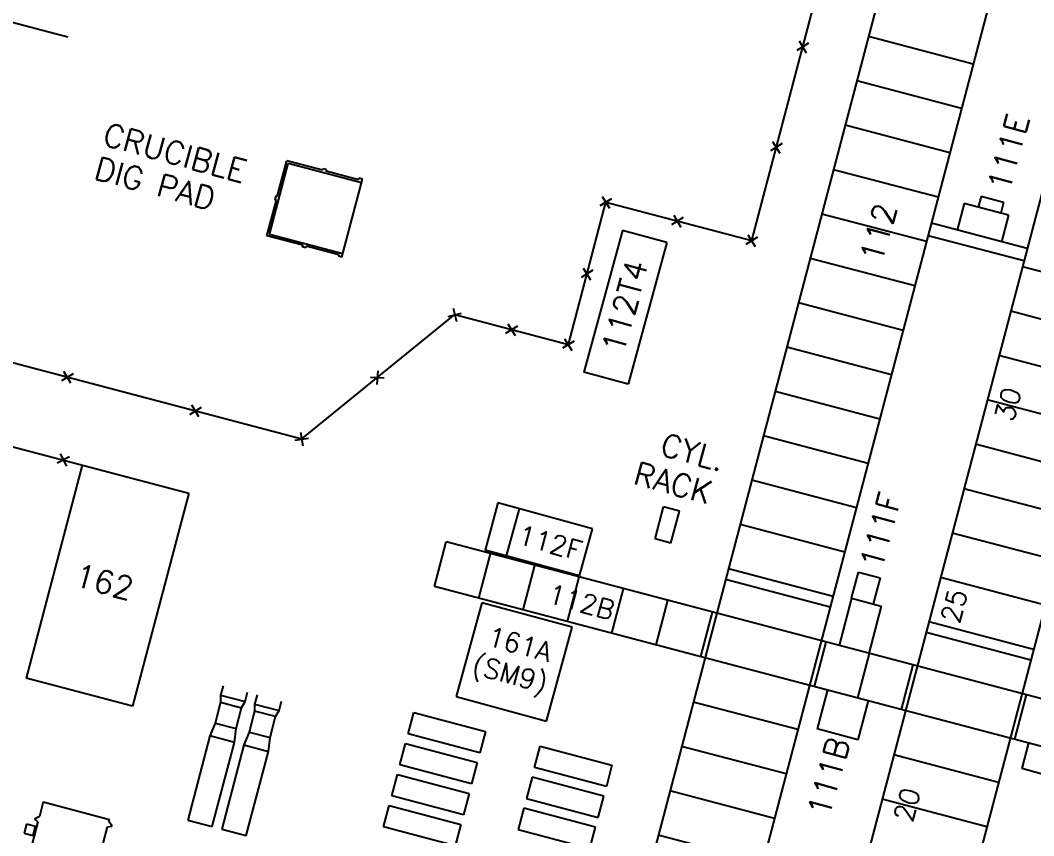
# Model space of a CAD drawing. Extents: x -16413 to 78405, y -232 to 83089.
# Drawn here: x 14188 to 20816, y 32320 to 37653 of the extents above; entities that cross this region are included whole.
import ezdxf
from ezdxf.enums import TextEntityAlignment as Align

# ---------------------------------------------------------------- set-up
doc = ezdxf.new("R2010")
doc.units = 0
doc.header["$LTSCALE"] = 350
doc.header["$MEASUREMENT"] = 0
doc.linetypes.add('CV34', pattern=[1, 1])
doc.layers.add('BACKGROUND', color=7, linetype='CONTINUOUS')
doc.layers.add('FENCE', color=7, linetype='CONTINUOUS')
doc.styles.add('SIMPLEX', font='SIMPLEX')

msp = doc.modelspace()

# ---------------------------------------------------------------- linework, layer by layer
at = {"layer": 'BACKGROUND'}
for p, q in [((20126.9, 39029.3), (17060.5, 27392.5)), ((20811.5, 38848.8), (17898, 27792.3)), ((21438.1, 38683.7), (18371.7, 27047)), ((22122.8, 38503.3), (19056.4, 26866.6)), ((14498.2, 37542.5), (14092.1, 37649.5)), ((20420.6, 37365.5), (19736, 37545.9)), ((20344.2, 37075.4), (19659.6, 37255.8)), ((20267.7, 36785.3), (19583.1, 36965.7)), ((15868.6, 36499.9), (15930.3, 36733.9)), ((16164.3, 36672.2), (15930.3, 36733.9)), ((15818, 36252.6), (15940.3, 36716.8)), ((16419.9, 36590.4), (15940.3, 36716.8)), ((16164.3, 36672.2), (16166.8, 36681.9)), ((16190.1, 36675.8), (16166.8, 36681.9)), ((16187.5, 36666.1), (16190.1, 36675.8)), ((16400.2, 36610), (16187.5, 36666.1)), ((20191.3, 36495.2), (19506.7, 36675.6)), ((16291.5, 36103), (16426, 36613.6)), ((16400.2, 36610), (16402.8, 36619.7)), ((16426, 36613.6), (16402.8, 36619.7)), ((15800.8, 36242.6), (15862.5, 36476.7)), ((15859, 36502.4), (15852.8, 36479.2)), ((15862.5, 36476.7), (15852.8, 36479.2)), ((15868.6, 36499.9), (15859, 36502.4)), ((20471.8, 36499.9), (20453.4, 36430.3)), ((20618.8, 36461.1), (20471.8, 36499.9)), ((20618.8, 36461.1), (20600.4, 36391.5)), ((20360.6, 36454.7), (20314.7, 36280.6)), ((20650.7, 36378.3), (20360.6, 36454.7)), ((20114.9, 36205.1), (19430.2, 36385.5)), ((20773.1, 36159.9), (20146.4, 36325)), ((20650.7, 36378.3), (20604.8, 36204.2)), ((18126.5, 36277.5), (17874, 35351.3)), ((18416, 36198.5), (18126.5, 36277.5)), ((16034.9, 36181), (15800.8, 36242.6)), ((16297.6, 36126.2), (15817.9, 36252.6)), ((18416, 36198.5), (18163.4, 35272.3)), ((20751.7, 36078.6), (20125.1, 36243.8)), ((16034.9, 36181), (16032.3, 36171.3)), ((16055.5, 36165.2), (16032.3, 36171.3)), ((16058.1, 36174.9), (16055.5, 36165.2)), ((16270.8, 36118.8), (16058.1, 36174.9)), ((16270.8, 36118.8), (16268.3, 36109.1)), ((16291.5, 36103), (16268.3, 36109.1)), ((20038.4, 35915), (19353.8, 36095.4)), ((21426.1, 35859.6), (20741.5, 36040)), ((19962, 35624.9), (19277.3, 35805.3)), ((21349.6, 35569.5), (20665, 35749.9)), ((19885.5, 35334.8), (19200.9, 35515.2)), ((21273.2, 35279.4), (20588.6, 35459.8)), ((18163.4, 35272.3), (17874, 35351.3)), ((19809.1, 35044.7), (19124.4, 35225.1)), ((21196.8, 34989.3), (20512.1, 35169.7)), ((19732.6, 34754.6), (19048, 34935)), ((21120.3, 34699.2), (20435.7, 34879.6)), ((14448, 34816.4), (14490.1, 34736.8)), ((14593.1, 34743.9), (14226.2, 33351.4)), ((14508.8, 34797.6), (14429.3, 34755.5)), ((19656.2, 34464.5), (18971.6, 34644.9)), ((15289.3, 34560.4), (14922.4, 33168)), ((21043.9, 34409.1), (20359.2, 34589.5)), ((17311.7, 34496.3), (17227.6, 34187.6)), ((17929.2, 34328), (17311.7, 34496.3)), ((18338.9, 34261.5), (18394, 34470.4)), ((18498.4, 34442.9), (18394, 34470.4)), ((17450.7, 34458.4), (17366.5, 34149.7)), ((18443.4, 34234), (18498.4, 34442.9)), ((19579.7, 34174.4), (18895.1, 34354.8)), ((17845, 34019.3), (17929.2, 34328)), ((20967.4, 34119), (20282.8, 34299.4)), ((16896.2, 33950.8), (16972.6, 34241)), ((18742.2, 33774.6), (16972.6, 34241)), ((18443.4, 34234), (18338.9, 34261.5)), ((17186.3, 33874.4), (17262.7, 34164.5)), ((17845, 34019.3), (17227.6, 34187.6)), ((17476.4, 33798), (17552.8, 34088.1)), ((17766.5, 33721.5), (17842.9, 34011.6)), ((19503.3, 33884.3), (18818.7, 34064.7)), ((19624.5, 33873.1), (19669.3, 34043.3)), ((19669.3, 34043.3), (19810.5, 34006.1)), ((19810.5, 34006.1), (19765.6, 33835.9)), ((20891, 33828.9), (20206.4, 34009.3)), ((18665.8, 33484.5), (16896.2, 33950.8)), ((19485, 33814.7), (18800.4, 33995.1)), ((18056.6, 33645.1), (18133, 33935.2)), ((19624.5, 33873.1), (19542.9, 33563.6)), ((19624.5, 33873.1), (19817.9, 33822.1)), ((17206.5, 33844), (17039.2, 33230.4)), ((17796.9, 33683.1), (17206.5, 33844)), ((18346.7, 33568.6), (18423.1, 33858.7)), ((19817.9, 33822.1), (19736.3, 33512.7)), ((18713.2, 33782.3), (18636.8, 33492.2)), ((38097.5, 28674.3), (18742.2, 33774.6)), ((17629.6, 33069.5), (17796.9, 33683.1)), ((20814.5, 33538.8), (20129.9, 33719.2)), ((20796.2, 33469.2), (20111.6, 33649.6)), ((19455.9, 33586.6), (19379.4, 33296.5)), ((38021.1, 28384.2), (18665.7, 33484.2)), ((19740.2, 33511.7), (19663.7, 33221.6)), ((20024.5, 33436.8), (19948, 33146.6)), ((14922.4, 33168), (14226.2, 33351.4)), ((15514, 33301.2), (15497.7, 33239.3)), ((15497.7, 33239.3), (15658, 33197.1)), ((15497.7, 33239.3), (15497.9, 33193.6)), ((15658, 33197.1), (15674.3, 33259)), ((15736.4, 33242.6), (15720.1, 33180.7)), ((17039.2, 33230.4), (17629.6, 33069.5)), ((19466.5, 33273.6), (19399.2, 33018.3)), ((20767.1, 33241.1), (20690.7, 32951)), ((15497.9, 33193.6), (15462.4, 33056.4)), ((15497.9, 33193.6), (15634.7, 33157.6)), ((15599.2, 33020.4), (15634.7, 33157.6)), ((15634.7, 33157.6), (15658, 33197.1)), ((15720.1, 33180.7), (15880.4, 33138.4)), ((15720.1, 33180.7), (15720.3, 33135)), ((15880.4, 33138.5), (15896.7, 33200.4)), ((19274, 33014.1), (18589.3, 33194.5)), ((19733.3, 33203.2), (19666.1, 32948)), ((15720.3, 33135), (15684.2, 32998)), ((15857.7, 33098.8), (15720.3, 33135)), ((15821.6, 32961.8), (15857.7, 33098.8)), ((15857.7, 33098.8), (15880.4, 33138.5)), ((16724.4, 32986.7), (16761, 33126)), ((16761, 33126), (17229.9, 33002.4)), ((15462.4, 33056.4), (15427.5, 32972.9)), ((15462.4, 33056.4), (15599.2, 33020.4)), ((15587.7, 32930.6), (15599.2, 33020.4)), ((19666.1, 32948), (19399.2, 33018.3)), ((15427.5, 32972.9), (15282.5, 32422)), ((15587.7, 32930.6), (15427.5, 32972.9)), ((15684.2, 32998), (15649.9, 32914.3)), ((15684.2, 32998), (15821.6, 32961.8)), ((15810.2, 32872), (15821.6, 32961.8)), ((17193.2, 32863.2), (16724.4, 32986.7)), ((17229.9, 33002.4), (17193.2, 32863.2)), ((15442.6, 32379.9), (15587.7, 32930.6)), ((15649.9, 32914.3), (15504.8, 32363.5)), ((15649.9, 32914.3), (15810.2, 32872)), ((16670.8, 32783.7), (16707.5, 32922.9)), ((16707.5, 32922.9), (17176.4, 32799.4)), ((17551.7, 32766.7), (17588.4, 32906)), ((17588.4, 32906), (18057.3, 32782.4)), ((19197.5, 32723.9), (18512.9, 32904.4)), ((20781.6, 32927), (20737.2, 32758.8)), ((15664.8, 32321.3), (15810.2, 32872)), ((20585.2, 32668.5), (19900.6, 32848.9)), ((17139.7, 32660.1), (16670.8, 32783.7)), ((17176.4, 32799.4), (17139.7, 32660.1)), ((18020.6, 32643.2), (17551.7, 32766.7)), ((18057.3, 32782.4), (18020.6, 32643.2)), ((20870.7, 32723.6), (20737.2, 32758.8)), ((16617.3, 32580.6), (16654, 32719.9)), ((16654, 32719.9), (17122.9, 32596.3)), ((17534.9, 32702.9), (17498.2, 32563.7)), ((18003.8, 32579.4), (17534.9, 32702.9)), ((19121.1, 32433.9), (18436.5, 32614.3)), ((17086.2, 32457.1), (16617.3, 32580.6)), ((17122.9, 32596.3), (17086.2, 32457.1)), ((17498.2, 32563.7), (17967.1, 32440.1)), ((17967.1, 32440.1), (18003.8, 32579.4)), ((20508.8, 32378.4), (19824.2, 32558.8)), ((14337.4, 32541.3), (14312.3, 32445.9)), ((14337.4, 32541.3), (14770.6, 32427.2)), ((16563.8, 32377.5), (16600.5, 32516.8)), ((16600.5, 32516.8), (17069.4, 32393.2)), ((17481.4, 32499.8), (17444.7, 32360.6)), ((17950.3, 32376.3), (17481.4, 32499.8)), ((14312.3, 32445.9), (14281.2, 32427.7)), ((14281.2, 32427.7), (14303.1, 32411)), ((14766.9, 32412.9), (14770.6, 32427.2)), ((14788, 32383.7), (14766.9, 32412.9)), ((15282.5, 32422), (15442.6, 32379.9)), ((14303.1, 32411), (14091.8, 31609.2)), ((14229.1, 32395.2), (14213.8, 32337.2)), ((14287.1, 32380), (14229.1, 32395.2)), ((14271.8, 32321.9), (14287.1, 32380)), ((14695.7, 32142.9), (14757.7, 32378)), ((14757.7, 32378), (14788, 32383.7)), ((15504.8, 32363.5), (15664.8, 32321.3)), ((17032.7, 32254), (16563.8, 32377.5)), ((17069.4, 32393.2), (17032.7, 32254)), ((17444.7, 32360.6), (17913.6, 32237)), ((17913.6, 32237), (17950.3, 32376.3)), ((14213.8, 32337.2), (14271.8, 32321.9)), ((19044.6, 32143.8), (18360, 32324.2))]:
    msp.add_line(p, q, dxfattribs=at)
at = {"layer": 'BACKGROUND', "linetype": 'CV34'}
msp.add_line((14123.1, 34867.7), (15289.3, 34560.4), dxfattribs=at)
at = {"layer": 'FENCE', "ltscale": 0.125}
for p, q in [((18971.8, 36212.9), (19457.7, 38055.8)), ((17772.9, 35533.1), (18018.3, 36464.2)), ((18018.3, 36464.2), (18971.8, 36212.9)), ((16028.9, 34916.1), (17030.3, 35728.9)), ((17030.3, 35728.9), (17772.9, 35533.1)), ((13801.3, 35503.5), (16028.9, 34916.1))]:
    msp.add_line(p, q, dxfattribs=at)
at = {"layer": 'FENCE'}
for p, q in [((19281, 37517.1), (19328.2, 37440.4)), ((19342.9, 37502.4), (19266.3, 37455.2)), ((19108, 36860.4), (19155.1, 36783.8)), ((19169.9, 36845.7), (19093.2, 36798.5)), ((18055.3, 36485.8), (17978.7, 36438.6)), ((17993.4, 36500.5), (18040.6, 36423.9)), ((18523.4, 36362.5), (18446.7, 36315.3)), ((18461.5, 36377.2), (18508.6, 36300.5)), ((19008.8, 36234.5), (18932.2, 36187.3)), ((18946.9, 36249.2), (18994.1, 36172.6)), ((17932, 36017.9), (17855.4, 35970.7)), ((17870.1, 36032.6), (17917.3, 35956)), ((16985.3, 35715.9), (17072.6, 35737.6)), ((17018.1, 35770.4), (17039.8, 35683)), ((17376.7, 35667.2), (17423.9, 35590.5)), ((17438.6, 35652.4), (17362, 35605.3)), ((17809.9, 35554.6), (17733.3, 35507.4)), ((17748, 35569.3), (17795.2, 35492.7)), ((14533.7, 35341.3), (14457.1, 35294.1)), ((14519, 35279.4), (14471.8, 35356)), ((16525.7, 35360.9), (16520.4, 35271.1)), ((16478.1, 35318.6), (16567.9, 35313.4)), ((15356.1, 35058.7), (15308.9, 35135.4)), ((15370.9, 35120.6), (15294.2, 35073.5)), ((16020.6, 34958.3), (16034.7, 34869.4)), ((15983.2, 34906.8), (16072.1, 34920.9))]:
    msp.add_line(p, q, dxfattribs=at)

# ---------------------------------------------------------------- texts
at = {"layer": 'BACKGROUND', "style": 'SIMPLEX'}
for s, p in [('111E', (20722.5, 36767.9)), ('112', (19872.3, 36243.7)), ('111B', (19546.3, 32684.5))]:
    msp.add_text(s, height=150, rotation=74.75, dxfattribs=at).set_placement(p, align=Align.CENTER)
for s, height, rotation, p in [('CRUCIBLE', 148.82, 344.75, (14718.6, 36840)), ('DIG PAD', 148.82, 344.75, (14662.2, 36618.9)), ('30', 126.98, 74.75, (20680.9, 35019.4)), ('CYL.', 148.82, 344.75, (18364, 34812.1)), ('RACK', 148.82, 344.75, (18188.8, 34622.9)), ('111F', 150, 74.75, (19821, 34053.8)), ('112F', 126.56, 344.75, (17431.1, 34230.6)), ('112B', 126.56, 344.75, (17628.7, 33845)), ('25', 126.98, 74.75, (20327.4, 33701.1)), ('161A', 126.56, 344.75, (17232.7, 33567)), ('(SM9)', 126.56, 344.75, (17132.7, 33383.5)), ('20', 126.98, 74.75, (20020, 32401.3))]:
    msp.add_text(s, height=height, rotation=rotation, dxfattribs=at).set_placement(p)
for s, rotation, p in [('112T4', 74.75, (18141.4, 35780.7)), ('162', 344.75, (14736.8, 33979.7))]:
    msp.add_text(s, height=150, rotation=rotation, dxfattribs=at).set_placement(p, align=Align.MIDDLE)

doc.saveas('drawing.dxf')
